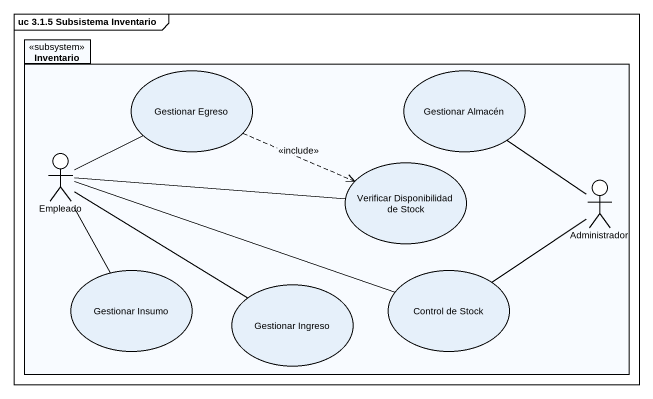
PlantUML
@startuml
mainframe uc 3.1.5 Subsistema Inventario
package Inventario <<subsystem>> {
  usecase "Gestionar Egreso" as Gestionar_Egreso
  usecase "Gestionar Almacén" as Gestionar_Almacén
  actor Empleado
  usecase "Verificar Disponibilidad de Stock" as Verificar_Disponibilidad_de
  actor Administrador
  usecase "Gestionar Insumo" as Gestionar_Insumo
  usecase "Gestionar Ingreso" as Gestionar_Ingreso
  usecase "Control de Stock" as Control_de_Stock
}
Gestionar_Egreso .right.> Verificar_Disponibilidad_de : <<include>>
Empleado -up- Gestionar_Egreso
Empleado -right- Verificar_Disponibilidad_de
Empleado -- Gestionar_Insumo
Empleado -right- Gestionar_Ingreso
Empleado -right- Control_de_Stock
Administrador -up- Gestionar_Almacén
Administrador -left- Control_de_Stock
@enduml
